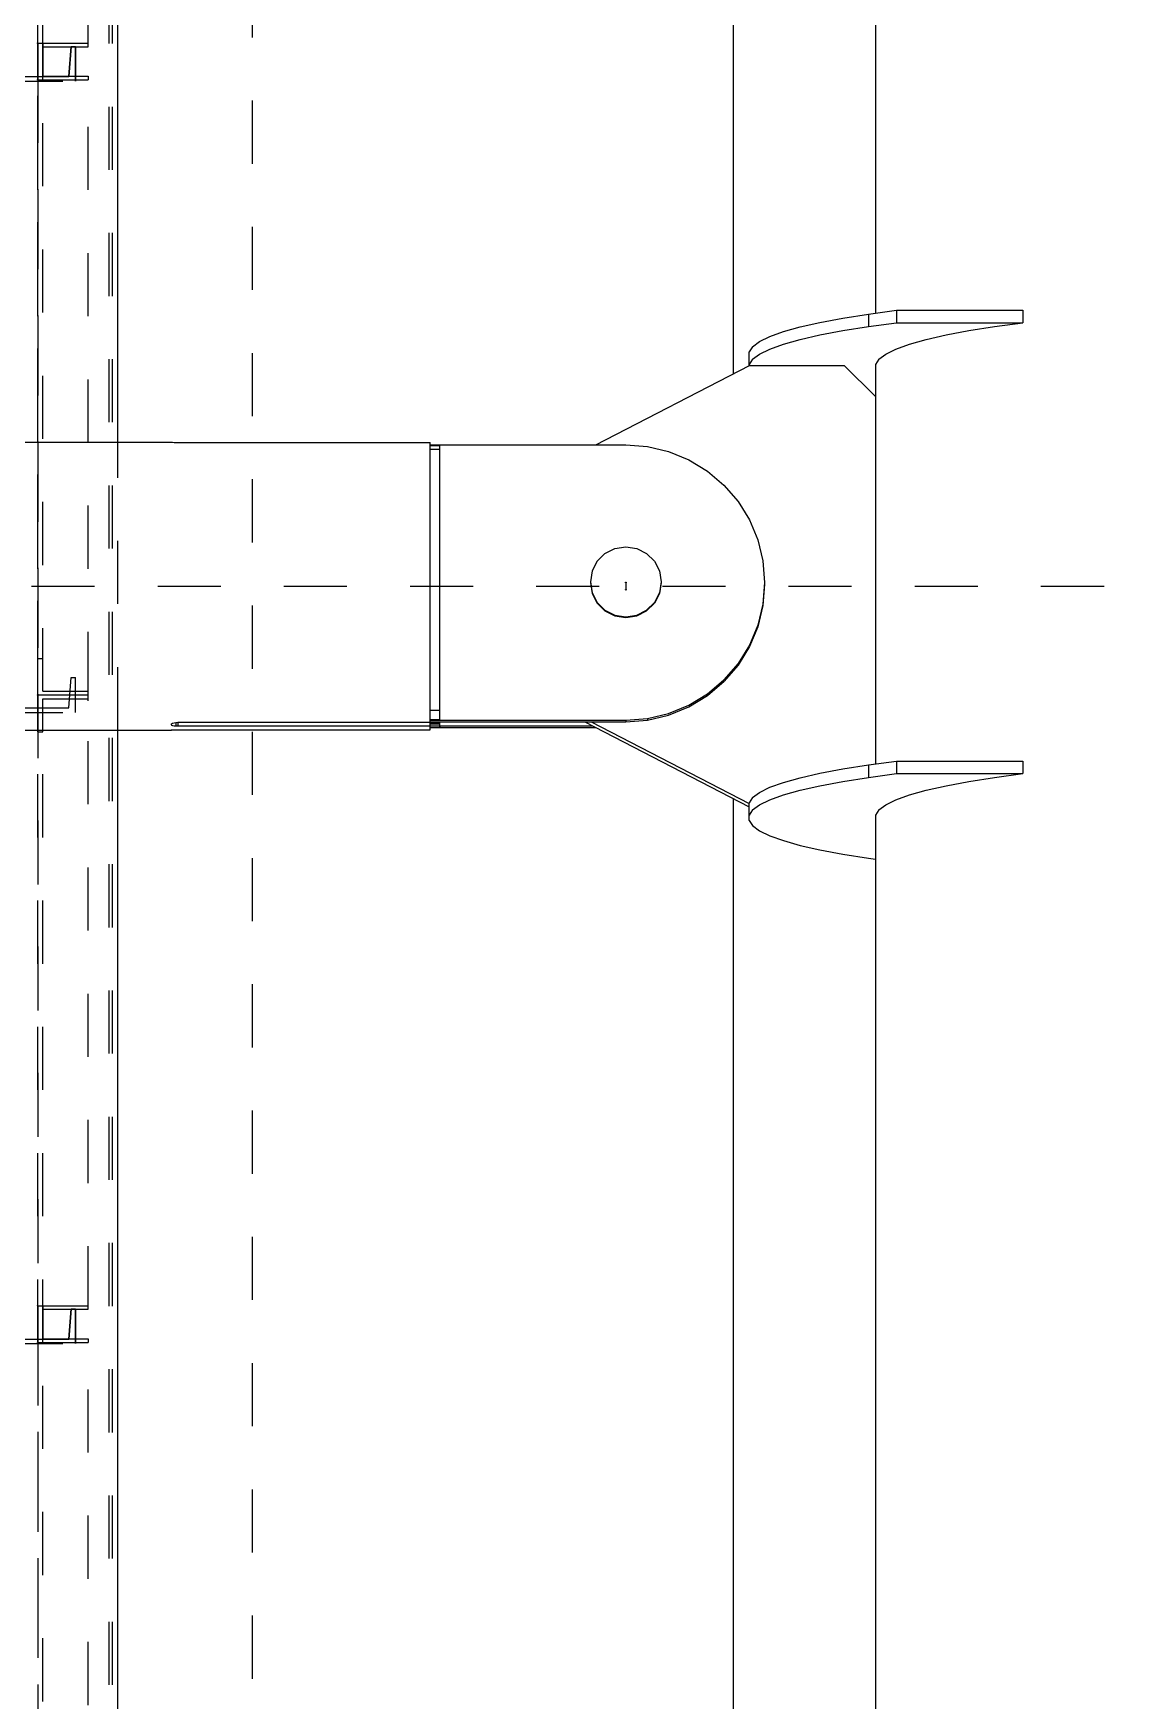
# Model space of a CAD drawing. Header units: millimetres. Extents: x 149919 to 150445, y 136651 to 136866.
# Drawn here: x 150374.016 to 150375.731, y 136806.009 to 136808.651 of the extents above; entities that cross this region are included whole.
import ezdxf

# ---------------------------------------------------------------- set-up
doc = ezdxf.new("R2010")
doc.units = ezdxf.units.MM
doc.header["$LTSCALE"] = 0.25
for name, pattern in [('CENTER', [50.8, 31.75, -6.35, 6.35, -6.35]), ('XKITLINE00', [0]), ('XKITLINE02', [4, 2, -2]), ('XKITLINE03', [6, 3, -1, 1, -1])]:
    doc.linetypes.add(name, pattern=pattern)

# ---------------------------------------------------------------- blocks, each defined once
blk = doc.blocks.new('çatıı')
at = {"color": 8, "linetype": 'CENTER'}
for p, q in [((23255, 16877.2), (23255, 15209.12)), ((22900, 15740.27), (23430, 15740.27)), ((23314.2, 15740.85), (23314.2, 15739.7))]:
    blk.add_line(p, q, dxfattribs=at)
at = {"color": 1, "linetype": 'XKITLINE03'}
for p, q in [((23220.98, 16103.17), (23220.98, 15406.22)), ((23220.98, 15923.03), (23220.98, 15826.29)), ((23220.98, 15820.48), (23220.98, 15723.03)), ((23220.98, 15723.03), (23220.98, 15626.29)), ((23220.98, 15620.48), (23220.98, 15523.03))]:
    blk.add_line(p, q, dxfattribs=at)
at = {"color": 116, "linetype": 'XKITLINE02', "true_color": 0x136734}
for p, q in [((23232.83, 15406.22), (23232.83, 16090.12)), ((23232.3, 15406.22), (23232.3, 16090.06)), ((23221.78, 15820.46), (23221.78, 15922.44)), ((23228.98, 15825.71), (23228.98, 15923.03)), ((23220.98, 15820.46), (23220.98, 15920.98)), ((23220.98, 15826.29), (23228.98, 15826.29)), ((23220.98, 15826.28), (23220.98, 15820.48)), ((23220.98, 15826.28), (23221.78, 15826.28)), ((23220.98, 15727.93), (23220.98, 15826.28)), ((23221.78, 15826.28), (23221.78, 15821.06)), ((23221.78, 15723.61), (23221.78, 15826.28)), ((23221.78, 15825.71), (23228.98, 15825.71)), ((23225.92, 15820.98), (23226.3, 15825.78)), ((23226.3, 15825.78), (23225.92, 15820.98)), ((23226.3, 15825.78), (23226.98, 15825.78)), ((23226.98, 15820.28), (23226.98, 15825.78)), ((23226.98, 15825.78), (23226.98, 15820.28)), ((23216.04, 15820.98), (23225.92, 15820.98)), ((23221.78, 15821.06), (23228.98, 15821.06)), ((23228.98, 15821.06), (23228.98, 15820.48)), ((23228.98, 15723.03), (23228.98, 15821.06)), ((23214.98, 15820.28), (23226.98, 15820.28)), ((23220.98, 15820.48), (23228.98, 15820.48)), ((23220.98, 15723.03), (23220.98, 15820.48)), ((23220.98, 15820.46), (23221.78, 15820.46)), ((23233.68, 15717.45), (23233.68, 15763.1)), ((23220.98, 15728.83), (23221.78, 15728.83)), ((23225.92, 15720.98), (23226.3, 15725.78)), ((23225.92, 15720.98), (23226.3, 15725.78)), ((23226.3, 15725.78), (23226.98, 15725.78)), ((23226.98, 15720.28), (23226.98, 15725.78)), ((23226.98, 15720.28), (23226.98, 15725.78)), ((23220.98, 15717.2), (23220.98, 15723.03)), ((23220.98, 15723.03), (23228.98, 15723.03)), ((23220.98, 15723.03), (23228.98, 15723.03)), ((23221.78, 15723.61), (23228.98, 15723.61)), ((23228.98, 15722.1), (23228.98, 15723.03)), ((23216.04, 15720.98), (23225.92, 15720.98)), ((23220.98, 15620.46), (23220.98, 15722.1)), ((23221.78, 15717.2), (23221.78, 15722.44)), ((23221.78, 15722.44), (23228.98, 15722.44)), ((23221.78, 15620.46), (23221.78, 15722.1)), ((23228.98, 15625.71), (23228.98, 15722.1)), ((23214.98, 15720.28), (23226.98, 15720.28)), ((23220.98, 15717.2), (23221.78, 15717.2)), ((23220.98, 15626.29), (23228.98, 15626.29)), ((23220.98, 15626.28), (23220.98, 15620.48)), ((23220.98, 15626.28), (23221.78, 15626.28)), ((23220.98, 15626.28), (23220.98, 15528.83)), ((23221.78, 15626.28), (23221.78, 15621.06)), ((23221.78, 15523.61), (23221.78, 15626.28)), ((23221.78, 15625.71), (23228.98, 15625.71)), ((23225.92, 15620.98), (23226.3, 15625.78)), ((23226.3, 15625.78), (23225.92, 15620.98)), ((23226.3, 15625.78), (23226.98, 15625.78)), ((23226.98, 15620.28), (23226.98, 15625.78)), ((23226.98, 15625.78), (23226.98, 15620.28)), ((23214.98, 15620.28), (23226.98, 15620.28)), ((23216.04, 15620.98), (23225.92, 15620.98)), ((23220.98, 15620.48), (23228.98, 15620.48)), ((23220.98, 15620.48), (23220.98, 15523.03)), ((23220.98, 15620.46), (23221.78, 15620.46)), ((23221.78, 15621.06), (23228.98, 15621.06)), ((23228.98, 15621.06), (23228.98, 15620.48)), ((23228.98, 15523.03), (23228.98, 15621.06))]:
    blk.add_line(p, q, dxfattribs=at)
at = {"color": 8, "linetype": 'XKITLINE00'}
for p, q in [((23331.2, 16070.33), (23331.2, 15773.9)), ((23353.8, 16010.75), (23353.8, 15783.53)), ((23352.65, 15783.38), (23357.11, 15783.97)), ((23357.11, 15783.97), (23377.11, 15783.97)), ((23357.11, 15783.97), (23357.11, 15781.99)), ((23377.11, 15783.97), (23377.11, 15781.99)), ((23339.18, 15780.59), (23341.83, 15781.34)), ((23341.83, 15781.34), (23344.98, 15782.06)), ((23344.98, 15782.06), (23348.59, 15782.74)), ((23348.59, 15782.74), (23352.65, 15783.38)), ((23348.59, 15780.75), (23352.65, 15781.39)), ((23352.65, 15783.38), (23352.65, 15781.39)), ((23352.65, 15781.39), (23357.11, 15781.99)), ((23357.11, 15781.99), (23377.11, 15781.99)), ((23368.59, 15780.75), (23372.65, 15781.39)), ((23372.65, 15781.39), (23377.11, 15781.99)), ((23334.31, 15778.2), (23335.4, 15779.02)), ((23335.4, 15779.02), (23337.03, 15779.81)), ((23337.03, 15779.81), (23339.18, 15780.59)), ((23337.03, 15777.83), (23339.18, 15778.6)), ((23339.18, 15778.6), (23341.83, 15779.35)), ((23341.83, 15779.35), (23344.98, 15780.07)), ((23344.98, 15780.07), (23348.59, 15780.75)), ((23357.03, 15777.83), (23359.18, 15778.6)), ((23359.18, 15778.6), (23361.83, 15779.35)), ((23361.83, 15779.35), (23364.98, 15780.07)), ((23364.98, 15780.07), (23368.59, 15780.75)), ((23334.31, 15778.2), (23333.76, 15777.39)), ((23333.76, 15775.23), (23333.76, 15777.39)), ((23334.31, 15776.22), (23333.76, 15775.4)), ((23334.31, 15776.22), (23335.4, 15777.03)), ((23335.4, 15777.03), (23337.03, 15777.83)), ((23354.31, 15776.22), (23353.76, 15775.4)), ((23354.31, 15776.22), (23355.4, 15777.03)), ((23355.4, 15777.03), (23357.03, 15777.83)), ((23309.43, 15762.67), (23333.8, 15775.24)), ((23333.8, 15775.24), (23348.8, 15775.24)), ((23348.8, 15775.24), (23353.8, 15770.29)), ((23353.76, 15775.4), (23353.76, 15774.58)), ((23353.76, 15774.58), (23353.8, 15774.53)), ((23353.8, 15775.45), (23353.8, 15770.29)), ((23353.8, 15770.29), (23353.8, 15712.12)), ((23087.8, 15763.1), (23242.19, 15763.1)), ((23242.19, 15763.1), (23242.36, 15763.06)), ((23242.36, 15763.06), (23242.6, 15763.04)), ((23242.6, 15763.04), (23242.89, 15763.04)), ((23242.6, 15763.04), (23242.89, 15763.02)), ((23242.89, 15763.04), (23243.2, 15763.04)), ((23242.89, 15763.02), (23243.2, 15763.01)), ((23243.2, 15763.04), (23243.2, 15763.01)), ((23243.2, 15763.04), (23283.2, 15763.04)), ((23243.2, 15763.01), (23283.2, 15763.01)), ((23283.2, 15763.04), (23283.2, 15763.01)), ((23283.2, 15718.71), (23283.2, 15763.01)), ((23283.2, 15762.67), (23314.2, 15762.67)), ((23314.2, 15762.67), (23317.64, 15762.4)), ((23283.2, 15762.55), (23284.7, 15762.55)), ((23283.2, 15761.98), (23284.7, 15761.98)), ((23284.7, 15722.56), (23284.7, 15762.55)), ((23317.64, 15762.4), (23320.99, 15761.6)), ((23320.99, 15761.6), (23324.18, 15760.29)), ((23324.18, 15760.29), (23327.13, 15758.5)), ((23327.13, 15758.5), (23329.75, 15756.28)), ((23329.75, 15756.28), (23331.99, 15753.67)), ((23331.99, 15753.67), (23333.8, 15750.75)), ((23333.8, 15750.75), (23335.12, 15747.59)), ((23335.12, 15747.59), (23335.92, 15744.26)), ((23309.66, 15744.21), (23308.87, 15742.67)), ((23309.66, 15744.21), (23310.9, 15745.44)), ((23310.9, 15745.44), (23312.46, 15746.23)), ((23312.46, 15746.23), (23314.2, 15746.5)), ((23314.2, 15746.5), (23315.93, 15746.23)), ((23315.93, 15746.23), (23317.49, 15745.44)), ((23317.49, 15745.44), (23318.73, 15744.21)), ((23318.73, 15744.21), (23319.52, 15742.67)), ((23335.92, 15744.26), (23336.2, 15740.85)), ((23308.87, 15742.67), (23308.6, 15740.95)), ((23319.52, 15742.67), (23319.8, 15740.95)), ((23308.6, 15740.95), (23308.87, 15739.23)), ((23308.6, 15740.85), (23308.87, 15739.13)), ((23308.87, 15739.23), (23309.66, 15737.68)), ((23308.87, 15739.13), (23309.66, 15737.58)), ((23319.52, 15739.23), (23318.73, 15737.68)), ((23319.52, 15739.13), (23318.73, 15737.58)), ((23319.8, 15740.95), (23319.52, 15739.23)), ((23319.8, 15740.85), (23319.52, 15739.13)), ((23336.2, 15740.85), (23335.92, 15737.43)), ((23336.2, 15740.59), (23335.92, 15737.18)), ((23336.19, 15740.72), (23336.2, 15740.59)), ((23336.2, 15740.85), (23336.2, 15740.59)), ((23309.66, 15737.68), (23310.9, 15736.46)), ((23309.66, 15737.58), (23310.9, 15736.35)), ((23310.9, 15736.46), (23312.46, 15735.67)), ((23310.9, 15736.35), (23312.46, 15735.56)), ((23315.93, 15735.67), (23317.49, 15736.46)), ((23315.93, 15735.56), (23317.49, 15736.35)), ((23317.49, 15736.46), (23318.73, 15737.68)), ((23317.49, 15736.35), (23318.73, 15737.58)), ((23335.92, 15737.43), (23335.12, 15734.1)), ((23335.92, 15737.18), (23335.12, 15733.85)), ((23312.46, 15735.67), (23314.2, 15735.39)), ((23312.46, 15735.56), (23314.2, 15735.29)), ((23314.2, 15735.39), (23315.93, 15735.67)), ((23314.2, 15735.29), (23315.93, 15735.56)), ((23314.2, 15735.39), (23314.2, 15735.29)), ((23335.12, 15734.1), (23333.8, 15730.94)), ((23335.12, 15733.85), (23333.8, 15730.69)), ((23333.8, 15730.94), (23331.99, 15728.02)), ((23333.8, 15730.69), (23331.99, 15727.77)), ((23331.99, 15728.02), (23329.75, 15725.42)), ((23331.99, 15727.77), (23329.75, 15725.16)), ((23324.18, 15721.4), (23327.13, 15723.19)), ((23327.13, 15723.19), (23329.75, 15725.42)), ((23327.13, 15722.94), (23329.75, 15725.16)), ((23283.2, 15720.61), (23284.7, 15720.61)), ((23284.7, 15719.17), (23284.7, 15722.56)), ((23320.99, 15720.09), (23324.18, 15721.4)), ((23320.99, 15719.84), (23324.18, 15721.15)), ((23324.18, 15721.15), (23327.13, 15722.94)), ((23242.11, 15718.39), (23242.19, 15718.46)), ((23242.11, 15718.39), (23242.11, 15718.33)), ((23242.11, 15718.33), (23242.19, 15718.26)), ((23242.19, 15718.46), (23242.36, 15718.56)), ((23242.19, 15718.26), (23242.36, 15718.21)), ((23242.36, 15718.56), (23242.6, 15718.64)), ((23242.36, 15718.21), (23242.6, 15718.16)), ((23242.6, 15718.64), (23242.89, 15718.69)), ((23242.6, 15718.16), (23242.89, 15718.13)), ((23242.89, 15718.69), (23243.2, 15718.71)), ((23242.89, 15718.69), (23242.89, 15718.13)), ((23242.89, 15718.13), (23243.2, 15718.12)), ((23243.2, 15718.71), (23283.2, 15718.71)), ((23243.2, 15718.71), (23243.2, 15718.12)), ((23243.2, 15718.12), (23283.2, 15718.12)), ((23283.2, 15719.17), (23284.7, 15719.17)), ((23283.2, 15719.03), (23314.2, 15719.03)), ((23283.2, 15718.77), (23314.2, 15718.77)), ((23283.2, 15718.71), (23283.2, 15718.54)), ((23283.2, 15717.51), (23283.2, 15718.71)), ((23283.2, 15718.54), (23284.7, 15718.54)), ((23283.2, 15718.29), (23284.7, 15718.29)), ((23283.2, 15717.99), (23284.7, 15717.99)), ((23283.2, 15717.93), (23284.7, 15717.93)), ((23283.2, 15717.88), (23309.43, 15717.88)), ((23284.7, 15718.11), (23284.7, 15718.76)), ((23284.7, 15718.14), (23308.94, 15718.14)), ((23284.7, 15718.11), (23284.7, 15717.99)), ((23284.7, 15717.99), (23284.7, 15717.93)), ((23307.7, 15718.77), (23333.76, 15705.32)), ((23308.69, 15718.77), (23333.76, 15705.83)), ((23314.2, 15719.03), (23317.64, 15719.29)), ((23314.2, 15718.77), (23317.64, 15719.04)), ((23314.2, 15719.03), (23314.2, 15718.77)), ((23317.64, 15719.29), (23320.99, 15720.09)), ((23317.64, 15719.04), (23320.99, 15719.84)), ((23317.64, 15719.29), (23317.64, 15719.04)), ((23087.8, 15717.45), (23242.19, 15717.45)), ((23242.11, 15717.48), (23242.19, 15717.49)), ((23242.11, 15717.48), (23242.11, 15717.46)), ((23242.11, 15717.46), (23242.19, 15717.45)), ((23242.19, 15717.49), (23242.36, 15717.5)), ((23242.19, 15717.45), (23242.36, 15717.49)), ((23242.36, 15717.5), (23242.6, 15717.51)), ((23242.36, 15717.49), (23242.52, 15717.5)), ((23242.6, 15717.51), (23242.89, 15717.51)), ((23242.89, 15717.51), (23243.2, 15717.51)), ((23243.2, 15717.51), (23283.2, 15717.51)), ((23352.65, 15711.96), (23357.11, 15712.56)), ((23357.11, 15712.56), (23377.11, 15712.56)), ((23357.11, 15712.56), (23357.11, 15710.57)), ((23377.11, 15712.56), (23377.11, 15710.57)), ((23339.18, 15709.17), (23341.83, 15709.92)), ((23341.83, 15709.92), (23344.98, 15710.64)), ((23344.98, 15710.64), (23348.59, 15711.32)), ((23348.59, 15711.32), (23352.65, 15711.96)), ((23348.59, 15709.34), (23352.65, 15709.98)), ((23352.65, 15711.96), (23352.65, 15709.98)), ((23352.65, 15709.98), (23357.11, 15710.57)), ((23357.11, 15710.57), (23377.11, 15710.57)), ((23368.59, 15709.34), (23372.65, 15709.98)), ((23372.65, 15709.98), (23377.11, 15710.57)), ((23334.31, 15706.79), (23335.4, 15707.6)), ((23335.4, 15707.6), (23337.03, 15708.4)), ((23337.03, 15708.4), (23339.18, 15709.17)), ((23337.03, 15706.41), (23339.18, 15707.19)), ((23339.18, 15707.19), (23341.83, 15707.94)), ((23341.83, 15707.94), (23344.98, 15708.66)), ((23344.98, 15708.66), (23348.59, 15709.34)), ((23357.03, 15706.41), (23359.18, 15707.19)), ((23359.18, 15707.19), (23361.83, 15707.94)), ((23361.83, 15707.94), (23364.98, 15708.66)), ((23364.98, 15708.66), (23368.59, 15709.34)), ((23331.2, 15706.65), (23331.2, 15398.75)), ((23334.31, 15706.79), (23333.76, 15705.97)), ((23333.76, 15703.16), (23333.76, 15705.97)), ((23334.31, 15704.81), (23333.76, 15703.99)), ((23334.31, 15704.81), (23335.4, 15705.62)), ((23335.4, 15705.62), (23337.03, 15706.41)), ((23354.31, 15704.81), (23353.76, 15703.99)), ((23354.31, 15704.81), (23355.4, 15705.62)), ((23355.4, 15705.62), (23357.03, 15706.41)), ((23333.76, 15703.16), (23334.31, 15702.34)), ((23334.31, 15702.34), (23335.4, 15701.53)), ((23353.76, 15703.99), (23353.76, 15703.16)), ((23353.76, 15703.16), (23353.8, 15703.12)), ((23353.8, 15704.03), (23353.8, 15132.31)), ((23335.4, 15701.53), (23337.03, 15700.74)), ((23337.03, 15700.74), (23339.18, 15699.96)), ((23339.18, 15699.96), (23341.83, 15699.21)), ((23341.83, 15699.21), (23344.98, 15698.49)), ((23344.98, 15698.49), (23348.59, 15697.81)), ((23348.59, 15697.81), (23352.65, 15697.17)), ((23352.65, 15697.17), (23353.8, 15697.02))]:
    blk.add_line(p, q, dxfattribs=at)
at = {"color": 7, "linetype": 'XKITLINE00'}
for p, q in [((23233.68, 15763.1), (23233.68, 16012.92)), ((23233.68, 15406.22), (23233.68, 15717.45))]:
    blk.add_line(p, q, dxfattribs=at)
at = {"color": 1, "linetype": 'XKITLINE00'}
for centre in [(23220.98, 15826.29), (23220.98, 15820.48), (23220.98, 15723.03), (23220.98, 15723.03), (23220.98, 15626.29), (23220.98, 15620.48)]:
    blk.add_circle(centre, 0.05, dxfattribs=at)
at = {"color": 8, "linetype": 'XKITLINE00'}
for centre in [(23314.2, 15740.85), (23314.2, 15739.7)]:
    blk.add_circle(centre, 0.05, dxfattribs=at)

msp = doc.modelspace()

# ---------------------------------------------------------------- block references
at = {"xscale": 0.009999943142843078, "yscale": 0.009999943142843078, "zscale": 0.009999943142843078}
msp.add_blockref('çatıı', (150141.8141, 136650.3731), dxfattribs=at)

doc.saveas('drawing.dxf')
